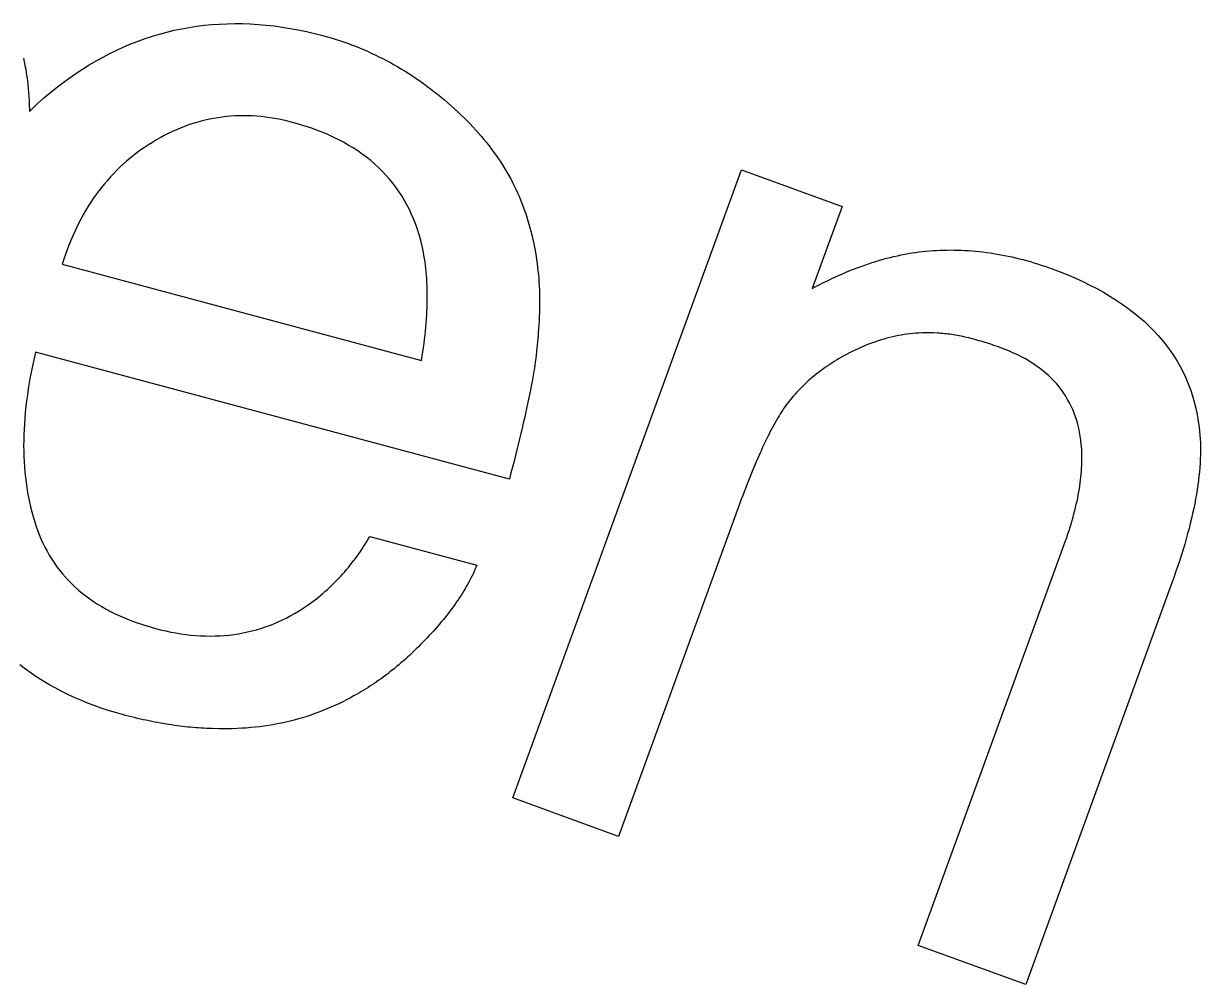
# Model space of a CAD drawing. Header units: metres. Extents: x -53 to 53, y -52 to 53.
# Drawn here: x 9.01 to 14.76, y 34.21 to 38.9 of the extents above; entities that cross this region are included whole.
import ezdxf

# ---------------------------------------------------------------- set-up
doc = ezdxf.new("R2010")
doc.units = ezdxf.units.M

msp = doc.modelspace()

# ---------------------------------------------------------------- linework, layer by layer
for p, q in [((9.644, 38.8371), (9.67938, 38.8476)), ((9.67938, 38.8476), (9.715, 38.8572)), ((9.715, 38.8572), (9.75084, 38.8658)), ((9.75084, 38.8658), (9.78693, 38.8734)), ((9.78693, 38.8734), (9.82324, 38.8801)), ((9.82324, 38.8801), (9.85979, 38.8857)), ((9.85979, 38.8857), (9.89656, 38.8903)), ((9.89656, 38.8903), (9.93358, 38.8939)), ((9.93358, 38.8939), (9.97083, 38.8965)), ((9.97083, 38.8965), (10.0083, 38.8981)), ((10.0083, 38.8981), (10.046, 38.8988)), ((10.046, 38.8988), (10.084, 38.8984)), ((10.084, 38.8984), (10.1221, 38.897)), ((10.1221, 38.897), (10.1605, 38.8947)), ((10.1605, 38.8947), (10.1992, 38.8913)), ((10.1992, 38.8913), (10.2381, 38.887)), ((10.2381, 38.887), (10.2772, 38.8817)), ((10.2772, 38.8817), (10.3165, 38.8753)), ((10.3165, 38.8753), (10.3561, 38.868)), ((10.3561, 38.868), (10.3959, 38.8596)), ((10.3959, 38.8596), (10.4359, 38.8503)), ((10.4359, 38.8503), (10.4762, 38.84)), ((9.50482, 38.7847), (9.53926, 38.7993)), ((9.53926, 38.7993), (9.57394, 38.8129)), ((9.57394, 38.8129), (9.60886, 38.8255)), ((9.60886, 38.8255), (9.644, 38.8371)), ((10.4762, 38.84), (10.4965, 38.8344)), ((10.4965, 38.8344), (10.5167, 38.8285)), ((10.5167, 38.8285), (10.5368, 38.8224)), ((10.5368, 38.8224), (10.5568, 38.816)), ((10.5568, 38.816), (10.5766, 38.8093)), ((10.5766, 38.8093), (10.5964, 38.8023)), ((10.5964, 38.8023), (10.616, 38.7951)), ((10.616, 38.7951), (10.6355, 38.7876)), ((10.6355, 38.7876), (10.6549, 38.7798)), ((9.01442, 38.7292), (9.01836, 38.7117)), ((9.36937, 38.7165), (9.40286, 38.735)), ((9.40286, 38.735), (9.43661, 38.7526)), ((9.43661, 38.7526), (9.4706, 38.7692)), ((9.4706, 38.7692), (9.50482, 38.7847)), ((10.6549, 38.7798), (10.6742, 38.7718)), ((10.6742, 38.7718), (10.6934, 38.7635)), ((10.6934, 38.7635), (10.7124, 38.7549)), ((10.7124, 38.7549), (10.7314, 38.7461)), ((10.7314, 38.7461), (10.7502, 38.7369)), ((10.7502, 38.7369), (10.7689, 38.7275)), ((9.01836, 38.7117), (9.02202, 38.6938)), ((9.02202, 38.6938), (9.02541, 38.6757)), ((9.02541, 38.6757), (9.02847, 38.6573)), ((9.2702, 38.6548), (9.30302, 38.6764)), ((9.30302, 38.6764), (9.33607, 38.6969)), ((9.33607, 38.6969), (9.36937, 38.7165)), ((10.7689, 38.7275), (10.7875, 38.7179)), ((10.7875, 38.7179), (10.806, 38.7079)), ((10.806, 38.7079), (10.8244, 38.6977)), ((10.8244, 38.6977), (10.8426, 38.6872)), ((10.8426, 38.6872), (10.8607, 38.6765)), ((10.8607, 38.6765), (10.8788, 38.6655)), ((9.02847, 38.6573), (9.03128, 38.6387)), ((9.03128, 38.6387), (9.03378, 38.6198)), ((9.03378, 38.6198), (9.036, 38.6005)), ((9.20604, 38.6093), (9.23782, 38.6324)), ((9.23782, 38.6324), (9.2702, 38.6548)), ((10.8788, 38.6655), (10.8967, 38.6542)), ((10.8967, 38.6542), (10.9145, 38.6426)), ((10.9145, 38.6426), (10.9321, 38.6308)), ((10.9321, 38.6308), (10.9497, 38.6186)), ((10.9497, 38.6186), (10.9672, 38.6062)), ((9.036, 38.6005), (9.03793, 38.581)), ((9.03793, 38.581), (9.03958, 38.5612)), ((9.03958, 38.5612), (9.04094, 38.5412)), ((9.11443, 38.5355), (9.14435, 38.5608)), ((9.14435, 38.5608), (9.1749, 38.5854)), ((9.1749, 38.5854), (9.20604, 38.6093)), ((10.9672, 38.6062), (10.9845, 38.5936)), ((10.9845, 38.5936), (11.0017, 38.5807)), ((11.0017, 38.5807), (11.0188, 38.5675)), ((11.0188, 38.5675), (11.0358, 38.554)), ((9.04094, 38.5412), (9.04201, 38.5209)), ((9.04201, 38.5209), (9.0428, 38.5002)), ((9.0428, 38.5002), (9.04327, 38.4793)), ((9.05643, 38.4827), (9.08511, 38.5094)), ((9.08511, 38.5094), (9.11443, 38.5355)), ((11.0358, 38.554), (11.0527, 38.5403)), ((11.0527, 38.5403), (11.0694, 38.5262)), ((11.0694, 38.5262), (11.0861, 38.5119)), ((11.0861, 38.5119), (11.1026, 38.4975)), ((9.04327, 38.4793), (9.04337, 38.4698)), ((9.04337, 38.4698), (9.05643, 38.4827)), ((9.98438, 38.442), (9.96365, 38.4391)), ((10.0052, 38.4444), (9.98438, 38.442)), ((10.0261, 38.4463), (10.0052, 38.4444)), ((10.047, 38.4476), (10.0261, 38.4463)), ((10.0681, 38.4484), (10.047, 38.4476)), ((10.0892, 38.4487), (10.0681, 38.4484)), ((10.1104, 38.4484), (10.0892, 38.4487)), ((10.1318, 38.4476), (10.1104, 38.4484)), ((10.1532, 38.4462), (10.1318, 38.4476)), ((10.1746, 38.4444), (10.1532, 38.4462)), ((10.1962, 38.4419), (10.1746, 38.4444)), ((10.2179, 38.4389), (10.1962, 38.4419)), ((11.1026, 38.4975), (11.1188, 38.483)), ((11.1188, 38.483), (11.1346, 38.4684)), ((11.1346, 38.4684), (11.1502, 38.4537)), ((11.1502, 38.4537), (11.1654, 38.4389)), ((9.78111, 38.3883), (9.76125, 38.3799)), ((9.80106, 38.3961), (9.78111, 38.3883)), ((9.82108, 38.4033), (9.80106, 38.3961)), ((9.84119, 38.41), (9.82108, 38.4033)), ((9.86139, 38.4162), (9.84119, 38.41)), ((9.88167, 38.4219), (9.86139, 38.4162)), ((9.90204, 38.427), (9.88167, 38.4219)), ((9.92249, 38.4315), (9.90204, 38.427)), ((9.94302, 38.4356), (9.92249, 38.4315)), ((9.96365, 38.4391), (9.94302, 38.4356)), ((10.2396, 38.4354), (10.2179, 38.4389)), ((10.2614, 38.4314), (10.2396, 38.4354)), ((10.2834, 38.4268), (10.2614, 38.4314)), ((10.3053, 38.4217), (10.2834, 38.4268)), ((10.3274, 38.416), (10.3053, 38.4217)), ((10.358, 38.4075), (10.3274, 38.416)), ((10.3878, 38.3984), (10.358, 38.4075)), ((10.4169, 38.3887), (10.3878, 38.3984)), ((10.4453, 38.3785), (10.4169, 38.3887)), ((11.1654, 38.4389), (11.1803, 38.424)), ((11.1803, 38.424), (11.1949, 38.409)), ((11.1949, 38.409), (11.2091, 38.3939)), ((11.2091, 38.3939), (11.223, 38.3787)), ((9.66327, 38.3302), (9.64394, 38.3186)), ((9.68269, 38.3412), (9.66327, 38.3302)), ((9.70221, 38.3517), (9.68269, 38.3412)), ((9.7218, 38.3617), (9.70221, 38.3517)), ((9.74149, 38.3711), (9.7218, 38.3617)), ((9.76125, 38.3799), (9.74149, 38.3711)), ((10.4729, 38.3677), (10.4453, 38.3785)), ((10.4999, 38.3564), (10.4729, 38.3677)), ((10.5261, 38.3445), (10.4999, 38.3564)), ((10.5516, 38.332), (10.5261, 38.3445)), ((10.5763, 38.319), (10.5516, 38.332)), ((11.223, 38.3787), (11.2366, 38.3634)), ((11.2366, 38.3634), (11.2499, 38.3481)), ((11.2499, 38.3481), (11.2629, 38.3326)), ((11.2629, 38.3326), (11.2755, 38.3171)), ((9.58784, 38.2814), (9.56984, 38.2682)), ((9.60619, 38.2942), (9.58784, 38.2814)), ((9.62488, 38.3066), (9.60619, 38.2942)), ((9.64394, 38.3186), (9.62488, 38.3066)), ((10.6004, 38.3055), (10.5763, 38.319)), ((10.6237, 38.2913), (10.6004, 38.3055)), ((10.6463, 38.2767), (10.6237, 38.2913)), ((10.6682, 38.2614), (10.6463, 38.2767)), ((11.2755, 38.3171), (11.2878, 38.3014)), ((11.2878, 38.3014), (11.2999, 38.2856)), ((11.2999, 38.2856), (11.3115, 38.2698)), ((11.3115, 38.2698), (11.3229, 38.2539)), ((9.50148, 38.2118), (9.48529, 38.1968)), ((9.51804, 38.2265), (9.50148, 38.2118)), ((9.53496, 38.2408), (9.51804, 38.2265)), ((9.55222, 38.2547), (9.53496, 38.2408)), ((9.56984, 38.2682), (9.55222, 38.2547)), ((10.6893, 38.2457), (10.6682, 38.2614)), ((10.7097, 38.2293), (10.6893, 38.2457)), ((10.7294, 38.2124), (10.7097, 38.2293)), ((10.7484, 38.195), (10.7294, 38.2124)), ((11.3229, 38.2539), (11.3339, 38.2379)), ((11.3339, 38.2379), (11.3446, 38.2217)), ((11.3446, 38.2217), (11.355, 38.2055)), ((9.45396, 38.1656), (9.43883, 38.1494)), ((9.46945, 38.1814), (9.45396, 38.1656)), ((9.48529, 38.1968), (9.46945, 38.1814)), ((10.7667, 38.177), (10.7484, 38.195)), ((10.7842, 38.1584), (10.7667, 38.177)), ((10.801, 38.1393), (10.7842, 38.1584)), ((11.355, 38.2055), (11.3651, 38.1892)), ((11.3651, 38.1892), (11.3748, 38.1728)), ((11.3748, 38.1728), (11.3842, 38.1563)), ((11.3842, 38.1563), (11.3933, 38.1397)), ((11.4043, 35.1173), (12.5207, 38.1845)), ((12.5207, 38.1845), (13.0112, 38.0059)), ((9.39561, 38.0987), (9.38191, 38.081)), ((9.40967, 38.116), (9.39561, 38.0987)), ((9.42407, 38.1329), (9.40967, 38.116)), ((9.43883, 38.1494), (9.42407, 38.1329)), ((10.8171, 38.1197), (10.801, 38.1393)), ((10.8325, 38.0994), (10.8171, 38.1197)), ((10.8471, 38.0786), (10.8325, 38.0994)), ((11.3933, 38.1397), (11.4021, 38.123)), ((11.4021, 38.123), (11.4106, 38.1062)), ((11.4106, 38.1062), (11.4187, 38.0893)), ((9.35561, 38.0445), (9.34299, 38.0257)), ((9.36858, 38.063), (9.35561, 38.0445)), ((9.38191, 38.081), (9.36858, 38.063)), ((10.861, 38.0573), (10.8471, 38.0786)), ((10.8742, 38.0354), (10.861, 38.0573)), ((11.4187, 38.0893), (11.4265, 38.0723)), ((11.4265, 38.0723), (11.434, 38.0553)), ((11.434, 38.0553), (11.4412, 38.0381)), ((9.31882, 37.987), (9.30727, 37.9671)), ((9.33072, 38.0066), (9.31882, 37.987)), ((9.34299, 38.0257), (9.33072, 38.0066)), ((10.8867, 38.013), (10.8742, 38.0354)), ((10.8985, 37.99), (10.8867, 38.013)), ((10.9095, 37.9664), (10.8985, 37.99)), ((11.4412, 38.0381), (11.448, 38.0209)), ((11.448, 38.0209), (11.4546, 38.0035)), ((11.4546, 38.0035), (11.4608, 37.9861)), ((11.4608, 37.9861), (11.4665, 37.9694)), ((13.0112, 38.0059), (12.8652, 37.6047)), ((9.28523, 37.9261), (9.27477, 37.9051)), ((9.29607, 37.9468), (9.28523, 37.9261)), ((9.30727, 37.9671), (9.29607, 37.9468)), ((10.9198, 37.9423), (10.9095, 37.9664)), ((10.9294, 37.9176), (10.9198, 37.9423)), ((11.4665, 37.9694), (11.472, 37.9526)), ((11.472, 37.9526), (11.4772, 37.9358)), ((11.4772, 37.9358), (11.4823, 37.9189)), ((9.26465, 37.8837), (9.2549, 37.8619)), ((9.27477, 37.9051), (9.26465, 37.8837)), ((10.9382, 37.8924), (10.9294, 37.9176)), ((10.9464, 37.8667), (10.9382, 37.8924)), ((10.9538, 37.8403), (10.9464, 37.8667)), ((11.4823, 37.9189), (11.487, 37.9018)), ((11.487, 37.9018), (11.4916, 37.8847)), ((11.4916, 37.8847), (11.4959, 37.8675)), ((11.4959, 37.8675), (11.5, 37.8502)), ((9.23645, 37.8172), (9.22775, 37.7943)), ((9.2455, 37.8397), (9.23645, 37.8172)), ((9.2549, 37.8619), (9.2455, 37.8397)), ((10.9575, 37.8259), (10.9538, 37.8403)), ((10.961, 37.8112), (10.9575, 37.8259)), ((10.9642, 37.7964), (10.961, 37.8112)), ((11.5, 37.8502), (11.5039, 37.8328)), ((11.5039, 37.8328), (11.5075, 37.8153)), ((11.5075, 37.8153), (11.511, 37.7978)), ((9.21942, 37.771), (9.21146, 37.7473)), ((9.22775, 37.7943), (9.21942, 37.771)), ((10.9672, 37.7813), (10.9642, 37.7964)), ((10.97, 37.7661), (10.9672, 37.7813)), ((10.9726, 37.7506), (10.97, 37.7661)), ((11.511, 37.7978), (11.5141, 37.7801)), ((11.5141, 37.7801), (11.5171, 37.7624)), ((11.5171, 37.7624), (11.5198, 37.7445)), ((13.211, 37.7477), (13.2288, 37.7524)), ((13.2288, 37.7524), (13.2465, 37.757)), ((13.2465, 37.757), (13.2641, 37.7612)), ((13.2641, 37.7612), (13.2817, 37.7652)), ((13.2817, 37.7652), (13.2993, 37.7689)), ((13.2993, 37.7689), (13.3168, 37.7724)), ((13.3168, 37.7724), (13.3342, 37.7755)), ((13.3342, 37.7755), (13.3516, 37.7784)), ((13.3516, 37.7784), (13.369, 37.7811)), ((13.369, 37.7811), (13.3863, 37.7834)), ((13.3863, 37.7834), (13.4036, 37.7855)), ((13.4036, 37.7855), (13.4208, 37.7873)), ((13.4208, 37.7873), (13.438, 37.7888)), ((13.438, 37.7888), (13.4551, 37.7901)), ((13.4551, 37.7901), (13.4724, 37.7911)), ((13.4724, 37.7911), (13.4896, 37.7919)), ((13.4896, 37.7919), (13.5068, 37.7925)), ((13.5068, 37.7925), (13.5241, 37.7928)), ((13.5241, 37.7928), (13.5414, 37.7929)), ((13.5414, 37.7929), (13.5588, 37.7928)), ((13.5588, 37.7928), (13.5761, 37.7924)), ((13.5761, 37.7924), (13.5935, 37.7919)), ((13.5935, 37.7919), (13.6109, 37.791)), ((13.6109, 37.791), (13.6284, 37.79)), ((13.6284, 37.79), (13.6458, 37.7887)), ((13.6458, 37.7887), (13.6633, 37.7871)), ((13.6633, 37.7871), (13.6808, 37.7854)), ((13.6808, 37.7854), (13.6984, 37.7834)), ((13.6984, 37.7834), (13.716, 37.7811)), ((13.716, 37.7811), (13.7336, 37.7786)), ((13.7336, 37.7786), (13.7512, 37.7759)), ((13.7512, 37.7759), (13.7688, 37.773)), ((13.7688, 37.773), (13.7865, 37.7698)), ((13.7865, 37.7698), (13.8042, 37.7664)), ((13.8042, 37.7664), (13.8219, 37.7628)), ((13.8219, 37.7628), (13.8397, 37.7589)), ((13.8397, 37.7589), (13.8574, 37.7548)), ((13.8574, 37.7548), (13.8752, 37.7504)), ((9.21146, 37.7473), (9.20384, 37.7233)), ((9.20384, 37.7233), (10.958, 37.2532)), ((10.975, 37.7349), (10.9726, 37.7506)), ((10.9771, 37.719), (10.975, 37.7349)), ((10.979, 37.7029), (10.9771, 37.719)), ((10.9807, 37.6866), (10.979, 37.7029)), ((11.5198, 37.7445), (11.5223, 37.7266)), ((11.5223, 37.7266), (11.5245, 37.7086)), ((11.5245, 37.7086), (11.5265, 37.6905)), ((13.0493, 37.6922), (13.0674, 37.6994)), ((13.0674, 37.6994), (13.0855, 37.7064)), ((13.0855, 37.7064), (13.1036, 37.7131)), ((13.1036, 37.7131), (13.1216, 37.7196)), ((13.1216, 37.7196), (13.1396, 37.7257)), ((13.1396, 37.7257), (13.1575, 37.7316)), ((13.1575, 37.7316), (13.1754, 37.7372)), ((13.1754, 37.7372), (13.1932, 37.7426)), ((13.1932, 37.7426), (13.211, 37.7477)), ((13.8752, 37.7504), (13.8931, 37.7459)), ((13.8931, 37.7459), (13.9109, 37.7411)), ((13.9109, 37.7411), (13.9288, 37.736)), ((13.9288, 37.736), (13.9467, 37.7307)), ((13.9467, 37.7307), (13.9647, 37.7252)), ((13.9647, 37.7252), (13.9826, 37.7195)), ((13.9826, 37.7195), (14.0006, 37.7135)), ((14.0006, 37.7135), (14.0186, 37.7072)), ((14.0186, 37.7072), (14.0367, 37.7008)), ((14.0367, 37.7008), (14.0758, 37.6861)), ((10.9822, 37.67), (10.9807, 37.6866)), ((10.9835, 37.6533), (10.9822, 37.67)), ((10.9845, 37.6364), (10.9835, 37.6533)), ((10.9853, 37.6192), (10.9845, 37.6364)), ((11.5265, 37.6905), (11.5283, 37.6723)), ((11.5283, 37.6723), (11.5299, 37.654)), ((11.5299, 37.654), (11.5312, 37.6356)), ((12.9209, 37.6338), (12.9394, 37.6429)), ((12.9394, 37.6429), (12.9578, 37.6518)), ((12.9578, 37.6518), (12.9762, 37.6604)), ((12.9762, 37.6604), (12.9945, 37.6688)), ((12.9945, 37.6688), (13.0128, 37.6769)), ((13.0128, 37.6769), (13.0311, 37.6846)), ((13.0311, 37.6846), (13.0493, 37.6922)), ((14.0758, 37.6861), (14.1138, 37.6708)), ((14.1138, 37.6708), (14.1507, 37.655)), ((14.1507, 37.655), (14.1866, 37.6387)), ((14.1866, 37.6387), (14.2213, 37.6218)), ((10.9859, 37.6018), (10.9853, 37.6192)), ((10.9862, 37.5842), (10.9859, 37.6018)), ((10.9863, 37.5665), (10.9862, 37.5842)), ((11.5312, 37.6356), (11.5323, 37.6171)), ((11.5323, 37.6171), (11.5332, 37.5986)), ((11.5332, 37.5986), (11.5338, 37.5799)), ((11.5338, 37.5799), (11.5342, 37.5612)), ((12.8652, 37.6047), (12.8838, 37.6147)), ((12.8838, 37.6147), (12.9024, 37.6244)), ((12.9024, 37.6244), (12.9209, 37.6338)), ((14.2213, 37.6218), (14.255, 37.6043)), ((14.255, 37.6043), (14.2876, 37.5863)), ((14.2876, 37.5863), (14.3191, 37.5678)), ((10.9854, 37.5118), (10.9859, 37.5302)), ((10.9859, 37.5302), (10.9862, 37.5485)), ((10.9862, 37.5485), (10.9863, 37.5665)), ((11.5343, 37.5234), (11.534, 37.5044)), ((11.5342, 37.5612), (11.5343, 37.5424)), ((11.5343, 37.5424), (11.5343, 37.5234)), ((14.3191, 37.5678), (14.3495, 37.5487)), ((14.3495, 37.5487), (14.3789, 37.5291)), ((14.3789, 37.5291), (14.4071, 37.5088)), ((10.9824, 37.4553), (10.9836, 37.4743)), ((10.9836, 37.4743), (10.9846, 37.4932)), ((10.9846, 37.4932), (10.9854, 37.5118)), ((11.5327, 37.4661), (11.5317, 37.4468)), ((11.5334, 37.4853), (11.5327, 37.4661)), ((11.534, 37.5044), (11.5334, 37.4853)), ((14.4071, 37.5088), (14.4343, 37.4881)), ((14.4343, 37.4881), (14.4604, 37.4668)), ((14.4604, 37.4668), (14.4854, 37.4449)), ((10.9774, 37.3969), (10.9793, 37.4166)), ((10.9793, 37.4166), (10.981, 37.436)), ((10.981, 37.436), (10.9824, 37.4553)), ((11.529, 37.408), (11.5274, 37.3885)), ((11.5305, 37.4275), (11.529, 37.408)), ((11.5317, 37.4468), (11.5305, 37.4275)), ((14.4854, 37.4449), (14.5094, 37.4225)), ((14.5094, 37.4225), (14.5322, 37.3996)), ((10.9704, 37.3366), (10.973, 37.3569)), ((10.973, 37.3569), (10.9753, 37.377)), ((10.9753, 37.377), (10.9774, 37.3969)), ((11.5257, 37.3602), (11.5246, 37.3453)), ((11.5267, 37.3746), (11.5257, 37.3602)), ((11.5274, 37.3885), (11.5267, 37.3746)), ((13.1876, 37.3496), (13.1736, 37.3449)), ((13.2017, 37.3541), (13.1876, 37.3496)), ((13.2158, 37.3582), (13.2017, 37.3541)), ((13.2299, 37.3621), (13.2158, 37.3582)), ((13.2441, 37.3658), (13.2299, 37.3621)), ((13.2582, 37.3691), (13.2441, 37.3658)), ((13.2723, 37.3722), (13.2582, 37.3691)), ((13.2865, 37.375), (13.2723, 37.3722)), ((13.3007, 37.3776), (13.2865, 37.375)), ((13.3148, 37.3799), (13.3007, 37.3776)), ((13.329, 37.3819), (13.3148, 37.3799)), ((13.3432, 37.3836), (13.329, 37.3819)), ((13.3574, 37.3851), (13.3432, 37.3836)), ((13.3716, 37.3863), (13.3574, 37.3851)), ((13.3858, 37.3873), (13.3716, 37.3863)), ((13.4001, 37.3879), (13.3858, 37.3873)), ((13.4143, 37.3883), (13.4001, 37.3879)), ((13.4285, 37.3885), (13.4143, 37.3883)), ((13.4428, 37.3883), (13.4285, 37.3885)), ((13.4571, 37.3879), (13.4428, 37.3883)), ((13.4793, 37.3869), (13.4571, 37.3879)), ((13.4874, 37.3864), (13.4793, 37.3869)), ((13.4956, 37.3858), (13.4874, 37.3864)), ((13.5039, 37.3851), (13.4956, 37.3858)), ((13.5123, 37.3843), (13.5039, 37.3851)), ((13.5208, 37.3833), (13.5123, 37.3843)), ((13.5293, 37.3823), (13.5208, 37.3833)), ((13.538, 37.3811), (13.5293, 37.3823)), ((13.5468, 37.3799), (13.538, 37.3811)), ((13.5556, 37.3785), (13.5468, 37.3799)), ((13.5646, 37.377), (13.5556, 37.3785)), ((13.5736, 37.3754), (13.5646, 37.377)), ((13.5828, 37.3736), (13.5736, 37.3754)), ((13.592, 37.3718), (13.5828, 37.3736)), ((13.6013, 37.3698), (13.592, 37.3718)), ((13.6107, 37.3678), (13.6013, 37.3698)), ((13.6203, 37.3656), (13.6107, 37.3678)), ((13.6299, 37.3633), (13.6203, 37.3656)), ((13.6396, 37.3609), (13.6299, 37.3633)), ((13.6494, 37.3584), (13.6396, 37.3609)), ((13.6593, 37.3558), (13.6494, 37.3584)), ((13.6693, 37.353), (13.6593, 37.3558)), ((13.6794, 37.3501), (13.6693, 37.353)), ((13.6897, 37.3472), (13.6794, 37.3501)), ((14.5322, 37.3996), (14.554, 37.3761)), ((14.554, 37.3761), (14.5746, 37.3521)), ((14.5746, 37.3521), (14.5942, 37.3275)), ((9.07339, 37.2944), (9.06633, 37.2637)), ((11.3868, 36.6745), (9.07339, 37.2944)), ((10.9614, 37.2744), (10.9646, 37.2953)), ((10.9646, 37.2953), (10.9676, 37.3161)), ((10.9676, 37.3161), (10.9704, 37.3366)), ((11.5199, 37.2979), (11.5178, 37.2811)), ((11.5217, 37.3142), (11.5199, 37.2979)), ((11.5232, 37.33), (11.5217, 37.3142)), ((11.5246, 37.3453), (11.5232, 37.33)), ((13.0612, 37.2976), (13.0472, 37.2904)), ((13.0752, 37.3044), (13.0612, 37.2976)), ((13.0892, 37.311), (13.0752, 37.3044)), ((13.1033, 37.3173), (13.0892, 37.311)), ((13.1173, 37.3234), (13.1033, 37.3173)), ((13.1313, 37.3292), (13.1173, 37.3234)), ((13.1454, 37.3347), (13.1313, 37.3292)), ((13.1595, 37.34), (13.1454, 37.3347)), ((13.1736, 37.3449), (13.1595, 37.34)), ((13.6999, 37.3441), (13.6897, 37.3472)), ((13.7103, 37.3409), (13.6999, 37.3441)), ((13.7208, 37.3376), (13.7103, 37.3409)), ((13.7314, 37.3342), (13.7208, 37.3376)), ((13.7421, 37.3307), (13.7314, 37.3342)), ((13.7528, 37.327), (13.7421, 37.3307)), ((13.7637, 37.3232), (13.7528, 37.327)), ((13.7747, 37.3194), (13.7637, 37.3232)), ((13.7857, 37.3154), (13.7747, 37.3194)), ((13.8073, 37.3072), (13.7857, 37.3154)), ((13.8284, 37.2987), (13.8073, 37.3072)), ((13.8488, 37.2897), (13.8284, 37.2987)), ((14.5942, 37.3275), (14.6127, 37.3023)), ((14.6127, 37.3023), (14.6302, 37.2766)), ((9.06633, 37.2637), (9.05969, 37.2334)), ((10.958, 37.2532), (10.9614, 37.2744)), ((11.5131, 37.246), (11.5104, 37.2278)), ((11.5156, 37.2638), (11.5131, 37.246)), ((11.5178, 37.2811), (11.5156, 37.2638)), ((12.9617, 37.2408), (12.9512, 37.234)), ((12.9724, 37.2476), (12.9617, 37.2408)), ((12.9832, 37.2543), (12.9724, 37.2476)), ((12.9941, 37.2609), (12.9832, 37.2543)), ((13.0053, 37.2674), (12.9941, 37.2609)), ((13.0192, 37.2754), (13.0053, 37.2674)), ((13.0332, 37.283), (13.0192, 37.2754)), ((13.0472, 37.2904), (13.0332, 37.283)), ((13.8686, 37.2804), (13.8488, 37.2897)), ((13.8878, 37.2707), (13.8686, 37.2804)), ((13.9064, 37.2606), (13.8878, 37.2707)), ((13.9243, 37.2501), (13.9064, 37.2606)), ((13.9417, 37.2393), (13.9243, 37.2501)), ((13.9585, 37.228), (13.9417, 37.2393)), ((14.6302, 37.2766), (14.6465, 37.2504)), ((14.6465, 37.2504), (14.6618, 37.2236)), ((9.05354, 37.2032), (9.04785, 37.1734)), ((9.05969, 37.2334), (9.05354, 37.2032)), ((11.5043, 37.1898), (11.5009, 37.1701)), ((11.5075, 37.209), (11.5043, 37.1898)), ((11.5104, 37.2278), (11.5075, 37.209)), ((12.8822, 37.1839), (12.873, 37.1764)), ((12.8916, 37.1913), (12.8822, 37.1839)), ((12.9011, 37.1986), (12.8916, 37.1913)), ((12.9108, 37.2058), (12.9011, 37.1986)), ((12.9207, 37.213), (12.9108, 37.2058)), ((12.9307, 37.22), (12.9207, 37.213)), ((12.9409, 37.227), (12.9307, 37.22)), ((12.9512, 37.234), (12.9409, 37.227)), ((13.9746, 37.2164), (13.9585, 37.228)), ((13.9902, 37.2044), (13.9746, 37.2164)), ((14.0052, 37.192), (13.9902, 37.2044)), ((14.0195, 37.1793), (14.0052, 37.192)), ((14.0332, 37.1661), (14.0195, 37.1793)), ((14.6618, 37.2236), (14.6759, 37.1963)), ((14.6759, 37.1963), (14.689, 37.1684)), ((9.0426, 37.1438), (9.03784, 37.1145)), ((9.04785, 37.1734), (9.0426, 37.1438)), ((11.4935, 37.1293), (11.4895, 37.1081)), ((11.4974, 37.15), (11.4935, 37.1293)), ((11.5009, 37.1701), (11.4974, 37.15)), ((12.8128, 37.122), (12.8048, 37.114)), ((12.8209, 37.13), (12.8128, 37.122)), ((12.8292, 37.138), (12.8209, 37.13)), ((12.8376, 37.1458), (12.8292, 37.138)), ((12.8462, 37.1536), (12.8376, 37.1458)), ((12.855, 37.1613), (12.8462, 37.1536)), ((12.8639, 37.1689), (12.855, 37.1613)), ((12.873, 37.1764), (12.8639, 37.1689)), ((14.0464, 37.1526), (14.0332, 37.1661)), ((14.0589, 37.1387), (14.0464, 37.1526)), ((14.0708, 37.1244), (14.0589, 37.1387)), ((14.0821, 37.1097), (14.0708, 37.1244)), ((14.689, 37.1684), (14.701, 37.1399)), ((14.701, 37.1399), (14.712, 37.1109)), ((9.03351, 37.0855), (9.02965, 37.0567)), ((9.03784, 37.1145), (9.03351, 37.0855)), ((11.4808, 37.0644), (11.4761, 37.0418)), ((11.4852, 37.0865), (11.4808, 37.0644)), ((11.4895, 37.1081), (11.4852, 37.0865)), ((12.7603, 37.0639), (12.7534, 37.0553)), ((12.7673, 37.0724), (12.7603, 37.0639)), ((12.7745, 37.0809), (12.7673, 37.0724)), ((12.7818, 37.0893), (12.7745, 37.0809)), ((12.7893, 37.0976), (12.7818, 37.0893)), ((12.797, 37.1058), (12.7893, 37.0976)), ((12.8048, 37.114), (12.797, 37.1058)), ((14.0928, 37.0946), (14.0821, 37.1097)), ((14.1029, 37.0791), (14.0928, 37.0946)), ((14.1124, 37.0633), (14.1029, 37.0791)), ((14.1213, 37.0471), (14.1124, 37.0633)), ((14.712, 37.1109), (14.7218, 37.0814)), ((14.7218, 37.0814), (14.7306, 37.0513)), ((9.02626, 37.0282), (9.02333, 37)), ((9.02965, 37.0567), (9.02626, 37.0282)), ((11.4711, 37.0187), (11.466, 36.9951)), ((11.4761, 37.0418), (11.4711, 37.0187)), ((12.7215, 37.011), (12.7155, 37.0018)), ((12.7275, 37.02), (12.7215, 37.011)), ((12.7338, 37.029), (12.7275, 37.02)), ((12.7402, 37.0378), (12.7338, 37.029)), ((12.7467, 37.0466), (12.7402, 37.0378)), ((12.7534, 37.0553), (12.7467, 37.0466)), ((14.1296, 37.0305), (14.1213, 37.0471)), ((14.1373, 37.0135), (14.1296, 37.0305)), ((14.1443, 36.9961), (14.1373, 37.0135)), ((14.7306, 37.0513), (14.7383, 37.0206)), ((14.7383, 37.0206), (14.7449, 36.9895)), ((9.02084, 36.972), (9.01883, 36.9443)), ((9.02333, 37), (9.02084, 36.972)), ((11.4606, 36.9711), (11.455, 36.9465)), ((11.466, 36.9951), (11.4606, 36.9711)), ((12.6854, 36.9516), (12.6793, 36.9406)), ((12.6915, 36.9622), (12.6854, 36.9516)), ((12.6975, 36.9725), (12.6915, 36.9622)), ((12.7035, 36.9826), (12.6975, 36.9725)), ((12.7095, 36.9923), (12.7035, 36.9826)), ((12.7155, 37.0018), (12.7095, 36.9923)), ((14.1508, 36.9784), (14.1443, 36.9961)), ((14.1566, 36.9603), (14.1508, 36.9784)), ((14.1619, 36.9417), (14.1566, 36.9603)), ((14.7449, 36.9895), (14.7504, 36.9577)), ((14.7504, 36.9577), (14.7548, 36.9254)), ((9.01616, 36.8898), (9.01553, 36.8629)), ((9.01726, 36.9169), (9.01616, 36.8898)), ((9.01883, 36.9443), (9.01726, 36.9169)), ((11.4431, 36.896), (11.4369, 36.87)), ((11.4492, 36.9215), (11.4431, 36.896)), ((11.455, 36.9465), (11.4492, 36.9215)), ((12.6547, 36.8941), (12.6485, 36.8818)), ((12.6609, 36.9062), (12.6547, 36.8941)), ((12.667, 36.918), (12.6609, 36.9062)), ((12.6732, 36.9294), (12.667, 36.918)), ((12.6793, 36.9406), (12.6732, 36.9294)), ((14.1665, 36.9228), (14.1619, 36.9417)), ((14.1705, 36.9035), (14.1665, 36.9228)), ((14.174, 36.8839), (14.1705, 36.9035)), ((14.7548, 36.9254), (14.7567, 36.9074)), ((14.7567, 36.9074), (14.7583, 36.8891)), ((9.01553, 36.8629), (9.01535, 36.8363)), ((9.01535, 36.8363), (9.01564, 36.8099)), ((11.4304, 36.8436), (11.4237, 36.8166)), ((11.4369, 36.87), (11.4304, 36.8436)), ((12.6297, 36.8431), (12.6234, 36.8296)), ((12.636, 36.8563), (12.6297, 36.8431)), ((12.6422, 36.8692), (12.636, 36.8563)), ((12.6485, 36.8818), (12.6422, 36.8692)), ((14.1768, 36.8638), (14.174, 36.8839)), ((14.179, 36.8434), (14.1768, 36.8638)), ((14.1801, 36.8309), (14.179, 36.8434)), ((14.7583, 36.8891), (14.7595, 36.8704)), ((14.7595, 36.8704), (14.7603, 36.8515)), ((14.7603, 36.8515), (14.7608, 36.8322)), ((14.7608, 36.8322), (14.7609, 36.8127)), ((9.01564, 36.8099), (9.01639, 36.7839)), ((9.01639, 36.7839), (9.01759, 36.7581)), ((11.4167, 36.7891), (11.4096, 36.7612)), ((11.4237, 36.8166), (11.4167, 36.7891)), ((12.6043, 36.7875), (12.5979, 36.7729)), ((12.6107, 36.8018), (12.6043, 36.7875)), ((12.6171, 36.8159), (12.6107, 36.8018)), ((12.6234, 36.8296), (12.6171, 36.8159)), ((14.181, 36.8184), (14.1801, 36.8309)), ((14.1817, 36.8056), (14.181, 36.8184)), ((14.1821, 36.7927), (14.1817, 36.8056)), ((14.1823, 36.7797), (14.1821, 36.7927)), ((14.1823, 36.7665), (14.1823, 36.7797)), ((14.7606, 36.7928), (14.7599, 36.7726)), ((14.7609, 36.8127), (14.7606, 36.7928)), ((9.01759, 36.7581), (9.01926, 36.7326)), ((9.01926, 36.7326), (9.02138, 36.7073)), ((11.4022, 36.7328), (11.3946, 36.7039)), ((11.4096, 36.7612), (11.4022, 36.7328)), ((12.5786, 36.7274), (12.5721, 36.7116)), ((12.5851, 36.7428), (12.5786, 36.7274)), ((12.5915, 36.758), (12.5851, 36.7428)), ((12.5979, 36.7729), (12.5915, 36.758)), ((14.18, 36.7123), (14.1809, 36.7261)), ((14.1809, 36.7261), (14.1816, 36.7397)), ((14.1816, 36.7397), (14.1821, 36.7532)), ((14.1821, 36.7532), (14.1823, 36.7665)), ((14.7575, 36.7314), (14.7557, 36.7103)), ((14.7589, 36.7522), (14.7575, 36.7314)), ((14.7599, 36.7726), (14.7589, 36.7522)), ((9.02138, 36.7073), (9.02397, 36.6823)), ((9.02397, 36.6823), (9.02702, 36.6576)), ((11.3946, 36.7039), (11.3868, 36.6745)), ((12.5525, 36.6627), (12.5459, 36.6458)), ((12.559, 36.6793), (12.5525, 36.6627)), ((12.5656, 36.6956), (12.559, 36.6793)), ((12.5721, 36.7116), (12.5656, 36.6956)), ((14.174, 36.6558), (14.1759, 36.6701)), ((14.1759, 36.6701), (14.1775, 36.6843)), ((14.1775, 36.6843), (14.1788, 36.6984)), ((14.1788, 36.6984), (14.18, 36.7123)), ((14.751, 36.6671), (14.7481, 36.6451)), ((14.7535, 36.6888), (14.751, 36.6671)), ((14.7557, 36.7103), (14.7535, 36.6888)), ((9.02702, 36.6576), (9.03052, 36.6332)), ((9.03052, 36.6332), (9.0345, 36.609)), ((9.0345, 36.609), (9.03891, 36.5851)), ((12.5326, 36.6112), (12.526, 36.5934)), ((12.5393, 36.6286), (12.5326, 36.6112)), ((12.5459, 36.6458), (12.5393, 36.6286)), ((14.1644, 36.5969), (14.1672, 36.6118)), ((14.1672, 36.6118), (14.1697, 36.6266)), ((14.1697, 36.6266), (14.172, 36.6413)), ((14.172, 36.6413), (14.174, 36.6558)), ((14.7448, 36.6228), (14.7411, 36.6001)), ((14.7481, 36.6451), (14.7448, 36.6228)), ((9.03891, 36.5851), (9.04379, 36.5615)), ((9.04379, 36.5615), (9.04915, 36.5381)), ((12.5126, 36.5571), (11.9202, 34.9295)), ((12.5193, 36.5754), (12.5126, 36.5571)), ((12.526, 36.5934), (12.5193, 36.5754)), ((14.1512, 36.5357), (14.1548, 36.5512)), ((14.1548, 36.5512), (14.1583, 36.5666)), ((14.1583, 36.5666), (14.1615, 36.5818)), ((14.1615, 36.5818), (14.1644, 36.5969)), ((14.7327, 36.5539), (14.7279, 36.5304)), ((14.7371, 36.5772), (14.7327, 36.5539)), ((14.7411, 36.6001), (14.7371, 36.5772)), ((9.04915, 36.5381), (9.05498, 36.515)), ((9.05498, 36.515), (9.06123, 36.4922)), ((9.06123, 36.4922), (9.06796, 36.4696)), ((14.1343, 36.4722), (14.1389, 36.4883)), ((14.1389, 36.4883), (14.1432, 36.5042)), ((14.1432, 36.5042), (14.1473, 36.52)), ((14.1473, 36.52), (14.1512, 36.5357)), ((14.7228, 36.5065), (14.7173, 36.4823)), ((14.7279, 36.5304), (14.7228, 36.5065)), ((9.06796, 36.4696), (9.07515, 36.4473)), ((9.07515, 36.4473), (9.08281, 36.4253)), ((14.1193, 36.423), (14.1245, 36.4395)), ((14.1245, 36.4395), (14.1296, 36.4559)), ((14.1296, 36.4559), (14.1343, 36.4722)), ((14.7051, 36.4331), (14.6984, 36.408)), ((14.7114, 36.4579), (14.7051, 36.4331)), ((14.7173, 36.4823), (14.7114, 36.4579)), ((9.08281, 36.4253), (9.09103, 36.4037)), ((9.09103, 36.4037), (9.09982, 36.3824)), ((9.09982, 36.3824), (9.10922, 36.3617)), ((10.6902, 36.3688), (10.6976, 36.3811)), ((10.6976, 36.3811), (10.7048, 36.3934)), ((10.7048, 36.3934), (11.2274, 36.2534)), ((14.0961, 36.3553), (14.1022, 36.3725)), ((14.1022, 36.3725), (14.1081, 36.3894)), ((14.1081, 36.3894), (14.1138, 36.4063)), ((14.1138, 36.4063), (14.1193, 36.423)), ((14.6914, 36.3826), (14.684, 36.3568)), ((14.6984, 36.408), (14.6914, 36.3826)), ((9.10922, 36.3617), (9.11917, 36.3413)), ((9.11917, 36.3413), (9.1297, 36.3214)), ((9.1297, 36.3214), (9.14082, 36.302)), ((10.6516, 36.3096), (10.6596, 36.3212)), ((10.6596, 36.3212), (10.6674, 36.3329)), ((10.6674, 36.3329), (10.6751, 36.3447)), ((10.6751, 36.3447), (10.6828, 36.3567)), ((10.6828, 36.3567), (10.6902, 36.3688)), ((13.3833, 34.397), (14.0961, 36.3553)), ((14.6763, 36.3308), (14.6681, 36.3045)), ((14.684, 36.3568), (14.6763, 36.3308)), ((9.14082, 36.302), (9.15251, 36.283)), ((9.15251, 36.283), (9.16476, 36.2644)), ((9.16476, 36.2644), (9.17763, 36.2463)), ((10.6098, 36.2539), (10.6184, 36.2647)), ((10.6184, 36.2647), (10.6269, 36.2758)), ((10.6269, 36.2758), (10.6353, 36.2869)), ((10.6353, 36.2869), (10.6435, 36.2982)), ((10.6435, 36.2982), (10.6516, 36.3096)), ((14.6596, 36.2779), (14.6507, 36.2509)), ((14.6681, 36.3045), (14.6596, 36.2779)), ((9.17763, 36.2463), (9.19104, 36.2286)), ((9.19104, 36.2286), (9.20503, 36.2114)), ((9.20503, 36.2114), (9.21962, 36.1946)), ((10.5556, 36.1914), (10.565, 36.2015)), ((10.565, 36.2015), (10.5742, 36.2117)), ((10.5742, 36.2117), (10.5833, 36.222)), ((10.5833, 36.222), (10.5923, 36.2325)), ((10.5923, 36.2325), (10.6011, 36.2431)), ((10.6011, 36.2431), (10.6098, 36.2539)), ((11.2045, 36.2015), (11.1993, 36.191)), ((11.2095, 36.2119), (11.2045, 36.2015)), ((11.2142, 36.2224), (11.2095, 36.2119)), ((11.2188, 36.2327), (11.2142, 36.2224)), ((11.2232, 36.2431), (11.2188, 36.2327)), ((11.2274, 36.2534), (11.2232, 36.2431)), ((14.6414, 36.2237), (14.6318, 36.1961)), ((14.6507, 36.2509), (14.6414, 36.2237)), ((9.21962, 36.1946), (9.23477, 36.1783)), ((9.23477, 36.1783), (9.2505, 36.1624)), ((9.2505, 36.1624), (9.26682, 36.147)), ((9.26682, 36.147), (9.28369, 36.132)), ((10.4969, 36.1339), (10.507, 36.1432)), ((10.507, 36.1432), (10.5169, 36.1525)), ((10.5169, 36.1525), (10.5268, 36.1621)), ((10.5268, 36.1621), (10.5365, 36.1717)), ((10.5365, 36.1717), (10.5461, 36.1815)), ((10.5461, 36.1815), (10.5556, 36.1914)), ((11.1767, 36.1489), (11.1705, 36.1383)), ((11.1826, 36.1595), (11.1767, 36.1489)), ((11.1884, 36.17), (11.1826, 36.1595)), ((11.194, 36.1805), (11.1884, 36.17)), ((11.1993, 36.191), (11.194, 36.1805)), ((14.6218, 36.1683), (13.9077, 34.2062)), ((14.6318, 36.1961), (14.6218, 36.1683)), ((9.28369, 36.132), (9.30116, 36.1174)), ((9.30116, 36.1174), (9.3192, 36.1033)), ((9.3192, 36.1033), (9.33781, 36.0896)), ((9.33781, 36.0896), (9.35701, 36.0764)), ((10.4336, 36.0813), (10.4445, 36.0897)), ((10.4445, 36.0897), (10.4552, 36.0983)), ((10.4552, 36.0983), (10.4658, 36.107)), ((10.4658, 36.107), (10.4763, 36.1158)), ((10.4763, 36.1158), (10.4866, 36.1248)), ((10.4866, 36.1248), (10.4969, 36.1339)), ((11.1368, 36.085), (11.1295, 36.0743)), ((11.144, 36.0957), (11.1368, 36.085)), ((11.1509, 36.1064), (11.144, 36.0957)), ((11.1576, 36.1171), (11.1509, 36.1064)), ((11.1642, 36.1277), (11.1576, 36.1171)), ((11.1705, 36.1383), (11.1642, 36.1277)), ((9.35701, 36.0764), (9.37679, 36.0636)), ((9.37679, 36.0636), (9.39713, 36.0513)), ((9.39713, 36.0513), (9.41806, 36.0394)), ((9.41806, 36.0394), (9.43956, 36.0279)), ((9.43956, 36.0279), (9.46162, 36.0169)), ((10.3405, 36.0189), (10.3606, 36.0309)), ((10.3606, 36.0309), (10.3805, 36.0435)), ((10.3805, 36.0435), (10.4003, 36.0568)), ((10.4003, 36.0568), (10.4115, 36.0648)), ((10.4115, 36.0648), (10.4226, 36.073)), ((10.4226, 36.073), (10.4336, 36.0813)), ((11.0982, 36.0311), (11.0899, 36.0202)), ((11.1063, 36.0419), (11.0982, 36.0311)), ((11.1142, 36.0527), (11.1063, 36.0419)), ((11.122, 36.0635), (11.1142, 36.0527)), ((11.1295, 36.0743), (11.122, 36.0635)), ((9.46162, 36.0169), (9.4843, 36.0063)), ((9.4843, 36.0063), (9.50752, 35.9962)), ((9.50752, 35.9962), (9.53134, 35.9865)), ((9.53134, 35.9865), (9.55573, 35.9773)), ((9.55573, 35.9773), (9.5807, 35.9685)), ((10.2374, 35.9681), (10.2583, 35.9771)), ((10.2583, 35.9771), (10.2791, 35.9866)), ((10.2791, 35.9866), (10.2997, 35.9967)), ((10.2997, 35.9967), (10.3202, 36.0075)), ((10.3202, 36.0075), (10.3405, 36.0189)), ((11.0546, 35.9765), (11.0453, 35.9655)), ((11.0637, 35.9874), (11.0546, 35.9765)), ((11.0726, 35.9984), (11.0637, 35.9874)), ((11.0814, 36.0093), (11.0726, 35.9984)), ((11.0899, 36.0202), (11.0814, 36.0093)), ((9.5807, 35.9685), (9.60625, 35.9602)), ((9.60625, 35.9602), (9.63237, 35.9523)), ((9.63237, 35.9523), (9.65906, 35.9448)), ((9.65906, 35.9448), (9.6842, 35.9384)), ((9.6842, 35.9384), (9.70917, 35.9325)), ((9.70917, 35.9325), (9.73398, 35.9273)), ((9.73398, 35.9273), (9.75864, 35.9227)), ((9.75864, 35.9227), (9.78311, 35.9187)), ((9.78311, 35.9187), (9.80742, 35.9153)), ((9.80742, 35.9153), (9.83156, 35.9126)), ((9.83156, 35.9126), (9.85553, 35.9104)), ((9.99585, 35.9105), (10.0186, 35.9126)), ((10.0186, 35.9126), (10.0413, 35.9154)), ((10.0413, 35.9154), (10.0637, 35.9188)), ((10.0637, 35.9188), (10.086, 35.9228)), ((10.086, 35.9228), (10.1081, 35.9275)), ((10.1081, 35.9275), (10.1301, 35.9327)), ((10.1301, 35.9327), (10.1519, 35.9385)), ((10.1519, 35.9385), (10.1735, 35.945)), ((10.1735, 35.945), (10.195, 35.9521)), ((10.195, 35.9521), (10.2163, 35.9598)), ((10.2163, 35.9598), (10.2374, 35.9681)), ((11.0061, 35.9212), (10.9959, 35.9101)), ((11.0162, 35.9323), (11.0061, 35.9212)), ((11.0261, 35.9434), (11.0162, 35.9323)), ((11.0358, 35.9545), (11.0261, 35.9434)), ((11.0453, 35.9655), (11.0358, 35.9545)), ((9.85553, 35.9104), (9.87933, 35.9089)), ((9.87933, 35.9089), (9.90297, 35.908)), ((9.90297, 35.908), (9.92644, 35.9077)), ((9.92644, 35.9077), (9.94975, 35.908)), ((9.94975, 35.908), (9.97287, 35.9089)), ((9.97287, 35.9089), (9.99585, 35.9105)), ((10.9429, 35.8556), (10.9323, 35.8452)), ((10.9536, 35.8662), (10.9429, 35.8556)), ((10.9642, 35.877), (10.9536, 35.8662)), ((10.9748, 35.8879), (10.9642, 35.877)), ((10.9854, 35.899), (10.9748, 35.8879)), ((10.9959, 35.9101), (10.9854, 35.899)), ((10.8896, 35.805), (10.8789, 35.7953)), ((10.9003, 35.8148), (10.8896, 35.805)), ((10.911, 35.8248), (10.9003, 35.8148)), ((10.9217, 35.8349), (10.911, 35.8248)), ((10.9323, 35.8452), (10.9217, 35.8349)), ((9.02391, 35.7462), (8.99658, 35.7666)), ((9.05177, 35.7265), (9.02391, 35.7462)), ((10.8144, 35.7406), (10.8036, 35.7321)), ((10.8252, 35.7493), (10.8144, 35.7406)), ((10.836, 35.7582), (10.8252, 35.7493)), ((10.8467, 35.7673), (10.836, 35.7582)), ((10.8575, 35.7764), (10.8467, 35.7673)), ((10.8682, 35.7858), (10.8575, 35.7764)), ((10.8789, 35.7953), (10.8682, 35.7858)), ((9.08018, 35.7075), (9.05177, 35.7265)), ((9.10913, 35.6892), (9.08018, 35.7075)), ((9.13861, 35.6716), (9.10913, 35.6892)), ((10.7386, 35.684), (10.7277, 35.6766)), ((10.7495, 35.6917), (10.7386, 35.684)), ((10.7603, 35.6994), (10.7495, 35.6917)), ((10.7712, 35.7074), (10.7603, 35.6994)), ((10.782, 35.7154), (10.7712, 35.7074)), ((10.7928, 35.7237), (10.782, 35.7154)), ((10.8036, 35.7321), (10.7928, 35.7237)), ((9.16864, 35.6547), (9.13861, 35.6716)), ((9.1992, 35.6384), (9.16864, 35.6547)), ((9.23033, 35.6229), (9.1992, 35.6384)), ((10.6511, 35.6288), (10.6401, 35.6226)), ((10.6621, 35.6352), (10.6511, 35.6288)), ((10.6731, 35.6417), (10.6621, 35.6352)), ((10.684, 35.6483), (10.6731, 35.6417)), ((10.695, 35.6552), (10.684, 35.6483)), ((10.7059, 35.6622), (10.695, 35.6552)), ((10.7168, 35.6693), (10.7059, 35.6622)), ((10.7277, 35.6766), (10.7168, 35.6693)), ((9.26196, 35.6081), (9.23033, 35.6229)), ((9.29417, 35.594), (9.26196, 35.6081)), ((9.3269, 35.5806), (9.29417, 35.594)), ((9.36018, 35.5679), (9.3269, 35.5806)), ((9.39398, 35.5559), (9.36018, 35.5679)), ((10.535, 35.5684), (10.5157, 35.5598)), ((10.5541, 35.5773), (10.535, 35.5684)), ((10.5731, 35.5867), (10.5541, 35.5773)), ((10.5919, 35.5963), (10.5731, 35.5867)), ((10.6106, 35.6062), (10.5919, 35.5963)), ((10.6291, 35.6166), (10.6106, 35.6062)), ((10.6401, 35.6226), (10.6291, 35.6166)), ((9.42834, 35.5445), (9.39398, 35.5559)), ((9.46324, 35.5339), (9.42834, 35.5445)), ((9.49869, 35.524), (9.46324, 35.5339)), ((9.51329, 35.5201), (9.49869, 35.524)), ((9.52782, 35.5164), (9.51329, 35.5201)), ((9.54227, 35.5127), (9.52782, 35.5164)), ((9.55669, 35.5092), (9.54227, 35.5127)), ((10.3975, 35.5152), (10.3773, 35.5089)), ((10.4175, 35.5218), (10.3975, 35.5152)), ((10.4374, 35.5287), (10.4175, 35.5218)), ((10.4572, 35.536), (10.4374, 35.5287)), ((10.4769, 35.5436), (10.4572, 35.536)), ((10.4964, 35.5515), (10.4769, 35.5436)), ((10.5157, 35.5598), (10.4964, 35.5515)), ((9.57101, 35.5058), (9.55669, 35.5092)), ((9.58527, 35.5025), (9.57101, 35.5058)), ((9.59947, 35.4993), (9.58527, 35.5025)), ((9.6136, 35.4962), (9.59947, 35.4993)), ((9.62767, 35.4932), (9.6136, 35.4962)), ((9.64168, 35.4904), (9.62767, 35.4932)), ((9.65559, 35.4876), (9.64168, 35.4904)), ((9.66946, 35.485), (9.65559, 35.4876)), ((9.68326, 35.4824), (9.66946, 35.485)), ((9.69698, 35.48), (9.68326, 35.4824)), ((9.71065, 35.4777), (9.69698, 35.48)), ((9.72424, 35.4755), (9.71065, 35.4777)), ((9.73776, 35.4734), (9.72424, 35.4755)), ((9.75122, 35.4714), (9.73776, 35.4734)), ((9.7646, 35.4696), (9.75122, 35.4714)), ((9.77794, 35.4678), (9.7646, 35.4696)), ((9.7912, 35.4662), (9.77794, 35.4678)), ((9.8044, 35.4646), (9.7912, 35.4662)), ((9.81752, 35.4632), (9.8044, 35.4646)), ((9.83057, 35.4619), (9.81752, 35.4632)), ((9.84357, 35.4607), (9.83057, 35.4619)), ((9.85648, 35.4596), (9.84357, 35.4607)), ((9.86934, 35.4587), (9.85648, 35.4596)), ((9.88213, 35.4578), (9.86934, 35.4587)), ((9.89485, 35.457), (9.88213, 35.4578)), ((9.9075, 35.4564), (9.89485, 35.457)), ((9.92007, 35.4559), (9.9075, 35.4564)), ((9.9326, 35.4554), (9.92007, 35.4559)), ((9.96796, 35.4546), (9.9326, 35.4554)), ((9.99072, 35.4544), (9.96796, 35.4546)), ((10.0134, 35.4546), (9.99072, 35.4544)), ((10.0358, 35.4551), (10.0134, 35.4546)), ((10.0582, 35.4559), (10.0358, 35.4551)), ((10.0804, 35.4571), (10.0582, 35.4559)), ((10.1025, 35.4586), (10.0804, 35.4571)), ((10.1245, 35.4604), (10.1025, 35.4586)), ((10.1463, 35.4626), (10.1245, 35.4604)), ((10.168, 35.4651), (10.1463, 35.4626)), ((10.1895, 35.468), (10.168, 35.4651)), ((10.2109, 35.4712), (10.1895, 35.468)), ((10.2321, 35.4747), (10.2109, 35.4712)), ((10.2533, 35.4786), (10.2321, 35.4747)), ((10.2743, 35.4828), (10.2533, 35.4786)), ((10.2952, 35.4874), (10.2743, 35.4828)), ((10.3159, 35.4922), (10.2952, 35.4874)), ((10.3365, 35.4975), (10.3159, 35.4922)), ((10.3569, 35.503), (10.3365, 35.4975)), ((10.3773, 35.5089), (10.3569, 35.503)), ((11.9202, 34.9295), (11.4043, 35.1173)), ((13.9077, 34.2062), (13.3833, 34.397))]:
    msp.add_line(p, q)

doc.saveas('drawing.dxf')
